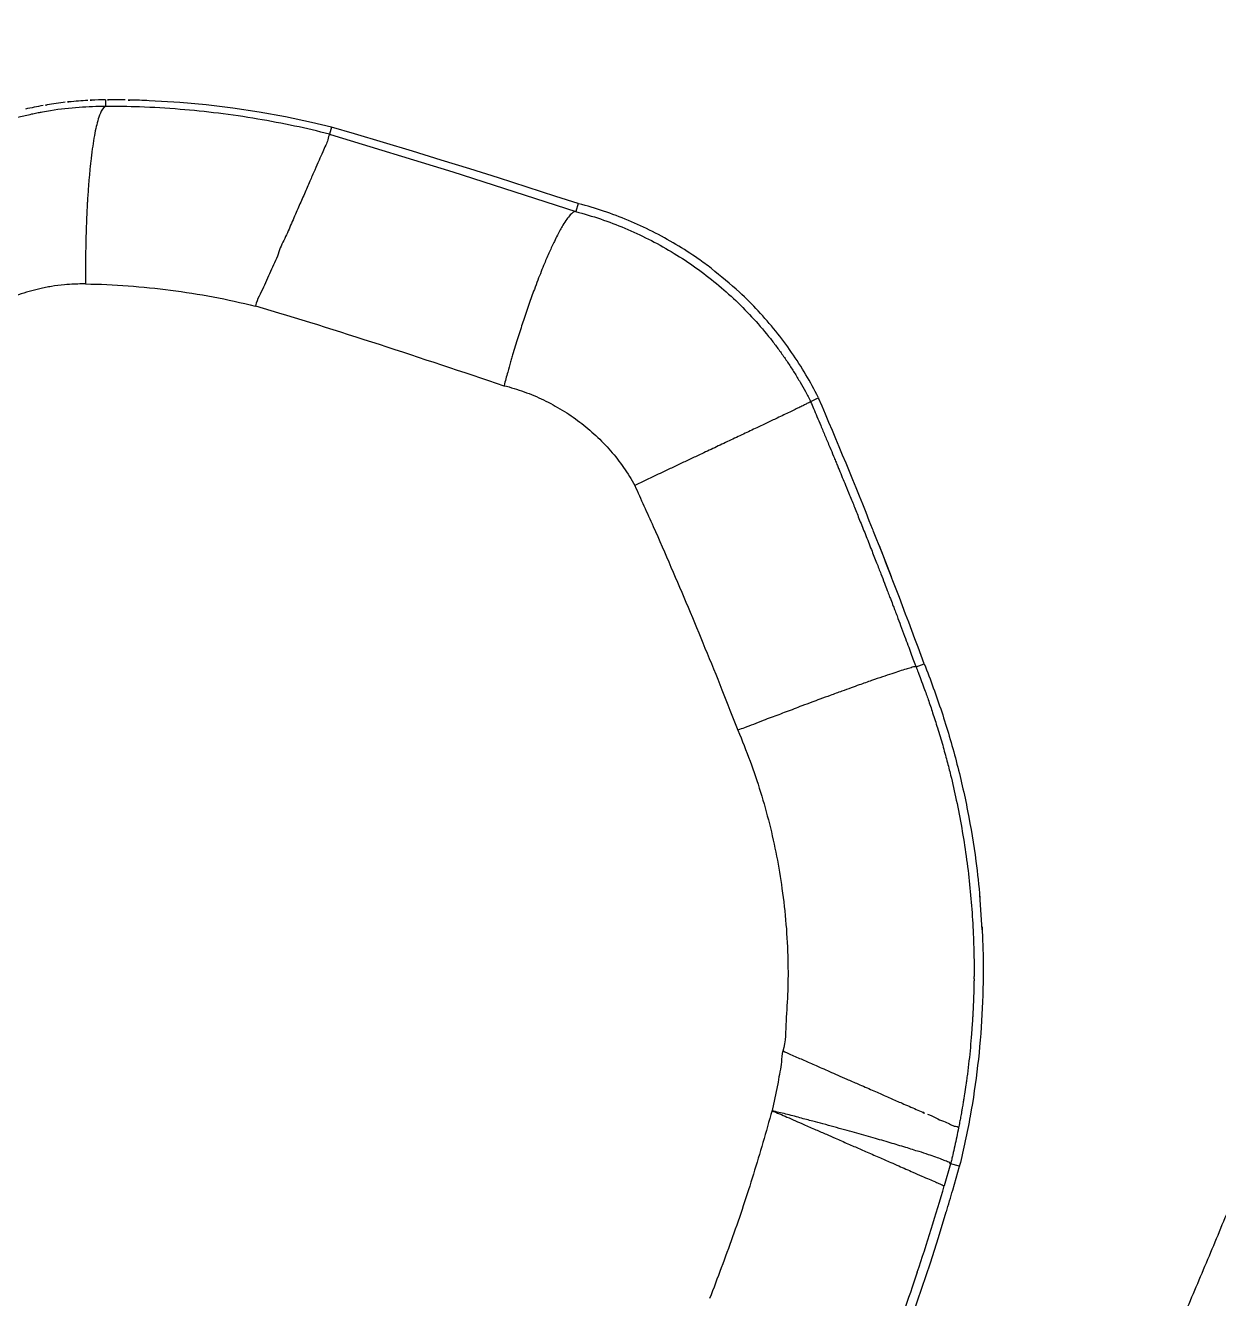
# Model space of a CAD drawing. Header units: millimetres. Extents: x 1145859089 to 1147511753, y -1047484727 to -1047247487.
# Drawn here: x 1146004850.8 to 1146004981.5, y -1047430946.6 to -1047430807.1 of the extents above; entities that cross this region are included whole.
import ezdxf
from ezdxf.xclip import XClip

# ---------------------------------------------------------------- set-up
doc = ezdxf.new("R2010")
doc.units = ezdxf.units.MM
doc.header["$LTSCALE"] = 100
doc.header["$MEASUREMENT"] = 0
doc.header["$XCLIPFRAME"] = 2
doc.layers.get('0').update_dxf_attribs({"linetype": 'CONTINUOUS'})
doc.layers.add('XREF', color=135, linetype='CONTINUOUS')
doc.layers.add('단지배치도$0$W240910', color=135, linetype='CONTINUOUS')

# ---------------------------------------------------------------- blocks, each defined once
blk = doc.blocks.new('단지배치도$0$zw$9902')
at = {"layer": '단지배치도$0$W240910', "linetype": 'ByBlock', "ltscale": 20}
for p, q in [((66718.77, -59445.98), (66718.78, -59446.7)), ((66726.9, -59446.27), (66723.57, -59446.07)), ((66729.81, -59446.54), (66726.9, -59446.27)), ((66732.71, -59446.89), (66729.81, -59446.54)), ((66735.61, -59447.32), (66732.71, -59446.89)), ((66738.48, -59447.84), (66735.61, -59447.32)), ((66741.35, -59448.45), (66738.48, -59447.84)), ((66743.51, -59448.96), (66741.35, -59448.45)), ((66743.51, -59448.96), (66743.3, -59449.74)), ((66743.3, -59449.74), (66743.31, -59449.74)), ((66743.3, -59449.74), (66743.3, -59449.74)), ((66743.31, -59449.74), (66743.32, -59449.75)), ((66743.32, -59449.75), (66743.34, -59449.76)), ((66743.34, -59449.76), (66743.36, -59449.77)), ((66743.36, -59449.77), (66743.39, -59449.78)), ((66743.39, -59449.78), (66743.4, -59449.76)), ((66743.4, -59449.76), (66756.8, -59453.86)), ((66746.06, -59449.71), (66743.51, -59448.96)), ((66749.22, -59450.65), (66746.06, -59449.71)), ((66752.38, -59451.61), (66749.22, -59450.65)), ((66755.53, -59452.57), (66752.38, -59451.61)), ((66758.68, -59453.55), (66755.53, -59452.57)), ((66756.8, -59453.86), (66770.27, -59458.21)), ((66761.82, -59454.54), (66758.68, -59453.55)), ((66764.97, -59455.54), (66761.82, -59454.54)), ((66768.1, -59456.55), (66764.97, -59455.54)), ((66770.53, -59457.34), (66768.1, -59456.55)), ((66770.26, -59458.22), (66770.27, -59458.21)), ((66770.53, -59457.34), (66770.27, -59458.21)), ((66735.18, -59468.57), (66735.19, -59468.53)), ((66796.87, -59478.64), (66796, -59479.05)), ((66802.84, -59493.12), (66802.79, -59492.99)), ((66802.9, -59493.26), (66802.84, -59493.12)), ((66804.85, -59498.23), (66803.53, -59494.85)), ((66807.54, -59508.1), (66808.44, -59507.76)), ((66814.79, -59536.9), (66814.52, -59533.08)), ((66792.43, -59553.58), (66791.78, -59556.7)), ((66811.33, -59562.53), (66810.64, -59564.94)), ((66812.31, -59562.78), (66811.33, -59562.53)), ((66811.56, -59565.41), (66812.31, -59562.78)), ((66812.32, -59562.73), (66812.31, -59562.78)), ((66810, -59570.59), (66810.86, -59567.79)), ((66809.11, -59573.38), (66810, -59570.59)), ((66808.19, -59576.16), (66809.11, -59573.38)), ((66807.23, -59578.93), (66808.19, -59576.16))]:
    blk.add_line(p, q, dxfattribs=at)
at = {"layer": '단지배치도$0$W240910'}
blk.add_arc((56404.25, -57219.78, 0), 12756.72, 322.50733, 9.110085, dxfattribs=at)
at = {"layer": '단지배치도$0$W240910', "linetype": 'ByBlock', "ltscale": 20}
for centre, radius, start, end in [((66719.04, -59486.33), 40.35, 93.1146, 96.0681), ((66718.96, -59485.08), 39.1, 92.5135, 93.0983), ((66718.92, -59484.2), 38.22, 90.2269, 92.5199), ((66719.3, -59544.57), 98.59, 90.1041, 90.3041), ((66719.3, -59544.91), 98.93, 89.0486, 90.1036), ((66719.29, -59545.26), 99.28, 88.764, 89.0491), ((66719.28, -59545.63), 99.65, 87.5362, 88.7634), ((66718.96, -59485.88), 39.9, 100.1428, 102.9686), ((66718.97, -59485.94), 39.96, 99.4922, 100.1425), ((66719.02, -59486.26), 40.28, 96.6237, 99.4893), ((66719.06, -59486.55), 40.58, 96.0654, 96.6266), ((66763.02, -59495.52), 37.83, 26.4962, 26.6303), ((66236.83, -59718.04), 609.06, 21.68531, 23.14483), ((66236.83, -59718.04), 609.06, 20.1975, 21.6571), ((66571.82, -59495.53), 248.7, 341.5096, 343.794), ((66555.05, -59491), 267.09, 343.2906, 343.8229)]:
    blk.add_arc(centre, radius, start, end, dxfattribs=at)
for points, start_tangent, end_tangent in [([(66718.78, -59446.7), (66715.9, -59446.81), (66712.77, -59447.17), (66711.86, -59447.33), (66711.4, -59447.42), (66710.83, -59447.53), (66710.16, -59447.68), (66708.79, -59448.01), (66707.14, -59448.49), (66705.22, -59449.15)], (-1, -0.000912), (-0.936393, -0.350954)), ([(66718.78, -59446.7), (66718.21, -59447.43), (66717.92, -59448.28), (66717.71, -59449.13), (66717.51, -59450.16), (66717.33, -59451.36), (66717.16, -59452.72), (66717.09, -59453.36), (66717.03, -59453.98), (66716.98, -59454.57), (66716.93, -59455.13), (66716.89, -59455.65), (66716.86, -59456.13), (66716.82, -59456.68), (66716.79, -59457.16), (66716.77, -59457.56), (66716.74, -59458.13), (66716.72, -59458.63), (66716.69, -59459.32), (66716.66, -59460.24), (66716.63, -59461.06), (66716.62, -59461.64), (66716.6, -59462.53), (66716.59, -59464.37), (66716.6, -59466.15)], (-0.946053, -0.324011), (0.011031, -0.999939)), ([(66731.14, -59447.45), (66726.94, -59447.02), (66722.51, -59446.76), (66718.78, -59446.7)], (-0.992533, 0.121975), (-0.999999, -0.001059)), ([(66743.3, -59449.74), (66739.49, -59448.85), (66735.44, -59448.08), (66731.14, -59447.45)], (-0.969198, 0.246282), (-0.992533, 0.121975)), ([(66743.39, -59449.78), (66743.14, -59450.35), (66742.89, -59450.93), (66742.56, -59451.68), (66742.16, -59452.6), (66741.69, -59453.67), (66741.15, -59454.9), (66740.56, -59456.26), (66739.91, -59457.73), (66739.23, -59459.31), (66738.5, -59460.96), (66737.77, -59462.63)], (-0.979485, -0.201517), (-0.289909, -0.957054)), ([(66770.26, -59458.22), (66769.68, -59458.58), (66769.3, -59459.05), (66768.87, -59459.71), (66768.57, -59460.22), (66768.26, -59460.81), (66767.93, -59461.48), (66767.4, -59462.62), (66766.84, -59463.92), (66766.49, -59464.79), (66766.12, -59465.73), (66765.74, -59466.74), (66765.15, -59468.38), (66764.55, -59470.14), (66764.28, -59470.95), (66764.01, -59471.82), (66763.72, -59472.73), (66763.43, -59473.68), (66763.29, -59474.17), (66763.14, -59474.69), (66762.82, -59475.81), (66762.42, -59477.29)], (-0.999968, -0.007977), (-0.261271, -0.965266)), ([(66770.26, -59458.22), (66772.99, -59459.03), (66775.65, -59460.04), (66778.24, -59461.24), (66780.74, -59462.61), (66783.13, -59464.16), (66785.41, -59465.88)], (0.96791, -0.251297), (0.776926, -0.629592)), ([(66785.13, -59464.45), (66783.68, -59463.39), (66781.24, -59461.81), (66778.69, -59460.41), (66776.04, -59459.19), (66773.32, -59458.17), (66770.61, -59457.36)], (-0.794429, 0.607357), (-0.967946, 0.251157)), ([(66737.77, -59462.63), (66736.94, -59464.53), (66736.08, -59466.51), (66735.2, -59468.53)], (-0.289909, -0.957054), (-0.246625, -0.969111)), ([(66796.83, -59478.56), (66795.48, -59476.09), (66793.91, -59473.64), (66792.17, -59471.31), (66790.26, -59469.11), (66788.21, -59467.05), (66785.13, -59464.45)], (-0.448231, 0.893918), (-0.759929, 0.650006)), ([(66716.6, -59466.15), (66716.15, -59466.15), (66715.37, -59466.17), (66714.27, -59466.24), (66712.85, -59466.42), (66712.21, -59466.54), (66711.57, -59466.67), (66709.25, -59467.34), (66708.46, -59467.63), (66707.78, -59467.92), (66707.21, -59468.18), (66706.74, -59468.41), (66706.36, -59468.61), (66705.88, -59468.87), (66705.53, -59469.08), (66705.14, -59469.32), (66704.74, -59469.58), (66704.36, -59469.83), (66703.61, -59470.38), (66702.9, -59470.95)], (-1, -0.000034), (-0.775085, -0.631857)), ([(66716.6, -59466.15), (66721.25, -59466.36), (66725.91, -59466.83), (66730.57, -59467.56), (66735.18, -59468.57)], (0.999989, -0.004669), (0.97161, -0.236588)), ([(66785.41, -59465.88), (66787.54, -59467.73), (66789.54, -59469.74), (66791.4, -59471.89), (66792.15, -59472.85), (66792.86, -59473.83), (66793.55, -59474.83), (66794.21, -59475.86), (66794.84, -59476.91), (66795.42, -59477.94), (66796, -59479.05)], (0.776926, -0.629592), (0.447393, -0.894337)), ([(66735.19, -59468.53), (66748.74, -59472.76), (66762.41, -59477.29)], (0.958564, -0.284878), (0.948335, -0.317271)), ([(66762.41, -59477.29), (66764.62, -59477.96), (66766.75, -59478.85), (66768.79, -59479.96), (66770.71, -59481.27), (66772.48, -59482.76), (66774.09, -59484.43), (66775.52, -59486.26), (66776.75, -59488.22)], (0.974068, -0.226255), (0.499073, -0.86656)), ([(66796, -59479.05), (66795.6, -59479.26), (66795.23, -59479.45), (66794.83, -59479.64), (66794.3, -59479.9), (66793.72, -59480.18), (66793.06, -59480.5), (66792.35, -59480.84), (66791.18, -59481.39), (66789.94, -59481.98), (66789.21, -59482.33), (66788.45, -59482.68), (66787.67, -59483.05), (66786.89, -59483.42), (66785.29, -59484.18), (66783.69, -59484.93), (66782.53, -59485.48), (66781.36, -59486.03), (66780.18, -59486.59), (66778.44, -59487.41), (66776.75, -59488.22)], (-0.793792, -0.608189), (-0.904785, -0.425869)), ([(66796, -59479.05), (66796.32, -59479.79), (66796.69, -59480.66), (66797.11, -59481.66), (66797.59, -59482.81), (66798.1, -59484.02), (66798.51, -59485.01), (66798.74, -59485.57), (66798.93, -59486.02), (66799.11, -59486.46), (66799.47, -59487.34), (66799.82, -59488.19), (66800.27, -59489.28), (66800.81, -59490.61), (66801.36, -59492.01), (66802, -59493.59), (66802.65, -59495.25), (66803.22, -59496.7), (66803.7, -59497.92), (66804.09, -59498.93), (66804.39, -59499.72), (66804.61, -59500.3), (66804.77, -59500.71), (66805.05, -59501.44), (66805.24, -59501.94), (66805.46, -59502.52), (66805.85, -59503.56), (66806.29, -59504.73), (66806.66, -59505.72), (66806.99, -59506.61), (66807.28, -59507.41), (66807.54, -59508.1)], (0.393546, -0.919305), (0.344426, -0.938814)), ([(66776.75, -59488.22), (66778.76, -59492.71), (66780.7, -59497.16), (66782.58, -59501.56), (66784.43, -59506.03), (66786.29, -59510.6), (66788.04, -59515.04)], (0.393954, -0.91913), (0.376233, -0.926525)), ([(66807.54, -59508.1), (66807, -59508.19), (66806.45, -59508.34), (66805.74, -59508.56), (66804.89, -59508.84), (66803.87, -59509.18), (66802.68, -59509.59), (66801.33, -59510.07), (66800.42, -59510.4), (66799.41, -59510.76), (66798.15, -59511.22), (66797.02, -59511.64), (66796.14, -59511.96), (66795.05, -59512.37), (66793.31, -59513.03), (66791.69, -59513.64), (66790.81, -59513.97), (66789.73, -59514.39), (66788.76, -59514.76), (66788.04, -59515.04)], (-0.945801, 0.324747), (-0.9316, -0.363484)), ([(66807.54, -59508.1), (66807.76, -59508.68), (66808.07, -59509.47), (66808.41, -59510.4), (66808.66, -59511.09), (66808.87, -59511.68), (66809.12, -59512.4), (66809.36, -59513.13), (66809.89, -59514.78), (66810.46, -59516.68), (66810.93, -59518.4), (66811.33, -59519.95), (66811.95, -59522.69), (66812.54, -59525.75), (66813.03, -59528.83), (66813.41, -59531.94), (66813.68, -59535.04)], (0.372175, -0.928163), (0.070991, -0.997477)), ([(66808.44, -59507.76), (66810.35, -59513.02), (66811.94, -59518.4), (66813.19, -59523.86), (66814.1, -59529.39), (66814.54, -59533.42)], (0.371247, -0.928534), (0.087269, -0.996185)), ([(66788.04, -59515.04), (66789.37, -59518.42), (66790.51, -59521.81), (66791.48, -59525.3), (66792.27, -59528.83), (66792.86, -59532.38), (66793.3, -59536.31), (66793.5, -59540.24), (66793.49, -59543.57), (66793.31, -59546.88), (66792.96, -59550.18)], (0.372581, -0.927999), (-0.276755, -0.96094)), ([(66813.68, -59535.04), (66813.84, -59538.13), (66813.9, -59540.94), (66813.9, -59541.47), (66813.89, -59541.97), (66813.89, -59542.44), (66813.88, -59542.9), (66813.87, -59543.32), (66813.86, -59543.73), (66813.85, -59544.1), (66813.81, -59545.08), (66813.78, -59545.85), (66813.75, -59546.39), (66813.72, -59546.79), (66813.7, -59547.21), (66813.67, -59547.58), (66813.61, -59548.31), (66813.49, -59549.78), (66813.16, -59552.72), (66813.07, -59553.38), (66813, -59553.87), (66812.85, -59554.92), (66812.77, -59555.41), (66812.7, -59555.84), (66812.6, -59556.4), (66812.53, -59556.8), (66812.42, -59557.44), (66812.32, -59557.96), (66812.2, -59558.6)], (0.070991, -0.997477), (-0.195187, -0.980766)), ([(66814.77, -59536.57), (66814.89, -59540.57), (66814.76, -59546.17), (66814.29, -59551.76), (66813.47, -59557.3), (66812.32, -59562.73)], (0.052484, -0.998622), (-0.236953, -0.971521)), ([(66853.24, -59537.65), (66850.82, -59544.26), (66848.38, -59550.76), (66845.91, -59557.15), (66843.41, -59563.43), (66840.89, -59569.61), (66838.35, -59575.67), (66835.8, -59581.6), (66833.24, -59587.39), (66830.69, -59593.02), (66828.16, -59598.48), (66825.65, -59603.75), (66823.16, -59608.84), (66820.69, -59613.76), (66819.03, -59617)], (-0.339114, -0.940745), (-0.458632, -0.888626)), ([(66792.96, -59550.18), (66792.8, -59551.36), (66792.63, -59552.45), (66792.43, -59553.58)], (-0.370854, -0.928691), (-0.168437, -0.985712)), ([(66792.96, -59550.18), (66793.34, -59550.35), (66793.97, -59550.63), (66794.63, -59550.91), (66795.27, -59551.19), (66795.9, -59551.47), (66796.61, -59551.78), (66797.21, -59552.04), (66798.08, -59552.42), (66798.96, -59552.81), (66799.96, -59553.25), (66800.56, -59553.51), (66801.18, -59553.78), (66801.98, -59554.13), (66802.75, -59554.46), (66803.44, -59554.77), (66804.07, -59555.04), (66804.73, -59555.33), (66805.38, -59555.62), (66806.02, -59555.9), (66806.79, -59556.23), (66807.56, -59556.57), (66808.29, -59556.88)], (0.985376, -0.170396), (0.916362, -0.40035)), ([(66791.78, -59556.7), (66789.73, -59563.67), (66787.45, -59570.54), (66784.94, -59577.29)], (-0.278924, -0.960313), (-0.352722, -0.935728)), ([(66791.78, -59556.7), (66793.4, -59557.41), (66795.25, -59558.22), (66796.57, -59558.8), (66797.72, -59559.3), (66798.68, -59559.72), (66799.39, -59560.03), (66800.07, -59560.33), (66800.74, -59560.62), (66801.38, -59560.9), (66802.01, -59561.17), (66803.47, -59561.81), (66804.78, -59562.38), (66805.64, -59562.76), (66806.44, -59563.11), (66807.19, -59563.44), (66808.17, -59563.87), (66808.99, -59564.23), (66809.66, -59564.52), (66810.16, -59564.74), (66810.64, -59564.94)], (0.914861, -0.403769), (0.927819, -0.373032)), ([(66807.9, -59561.2), (66806.41, -59560.74), (66804.72, -59560.23), (66802.86, -59559.69), (66800.8, -59559.11), (66799.72, -59558.81), (66798.55, -59558.49), (66797.35, -59558.16), (66796.25, -59557.87), (66794.82, -59557.49), (66793.27, -59557.08), (66791.78, -59556.7)], (-0.964922, 0.262537), (-0.940039, 0.341067)), ([(66808.29, -59556.88), (66808.78, -59557.1)], (0.916362, -0.40035), (0.98754, -0.157367)), ([(66808.78, -59557.1), (66809.72, -59557.51), (66810.55, -59557.87), (66811.22, -59558.17), (66811.72, -59558.39), (66812.2, -59558.6)], (0.98754, -0.157367), (-0.004346, -0.999991)), ([(66812.2, -59558.6), (66811.78, -59560.56), (66811.56, -59561.56), (66811.45, -59562.04), (66811.33, -59562.53)], (-0.194282, -0.980946), (-0.237839, -0.971305)), ([(66811.33, -59562.53), (66810.87, -59562.26), (66810.37, -59562.05), (66809.71, -59561.81), (66808.89, -59561.53), (66807.9, -59561.2)], (-0.446004, 0.895031), (-0.964922, 0.262537)), ([(66807.68, -59574.41), (66806.16, -59578.81), (66805.77, -59579.92), (66805.64, -59580.27), (66805.45, -59580.79), (66805.21, -59581.45), (66804.55, -59583.22), (66803.43, -59586.13)], (-0.317491, -0.948261), (-0.364424, -0.931233))]:
    blk.add_spline(points, degree=3, dxfattribs=dict(at, start_tangent=start_tangent, end_tangent=end_tangent))
blk = doc.blocks.new('단지배치도')
blk.add_blockref('단지배치도$0$zw$9902', (141034.19, 142437.16))

msp = doc.modelspace()

# ---------------------------------------------------------------- block references
at = {"layer": 'XREF'}
ref = msp.add_blockref('단지배치도', (1145797106.633357, -1047513806.462535), dxfattribs=at)
XClip(ref).set_block_clipping_path([(72982.4064819524, 34919.7593965302), (360382.4067475507, 255319.7593436702)])

doc.saveas('drawing.dxf')
